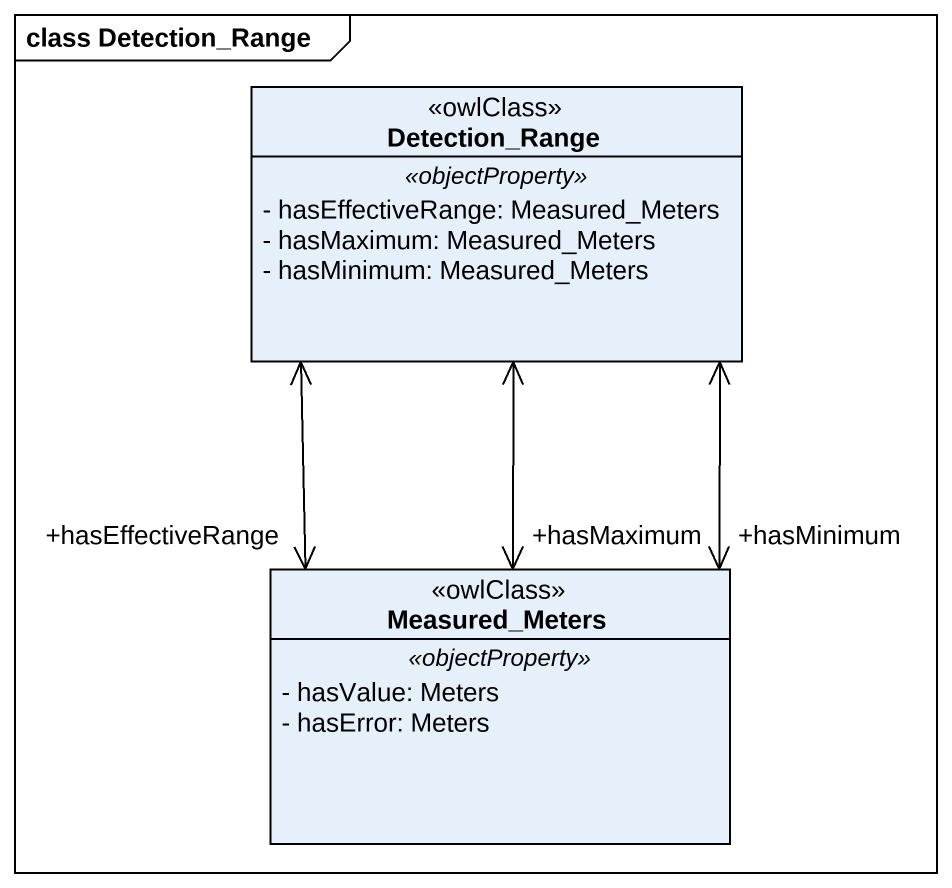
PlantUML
@startuml
mainframe class Detection_Range
hide circle
hide empty members
skinparam classAttributeIconSize 0
class Detection_Range <<owlClass>> {
  .. <<objectProperty>> ..
  - hasEffectiveRange: Measured_Meters
  - hasMaximum: Measured_Meters
  - hasMinimum: Measured_Meters
}
class Measured_Meters <<owlClass>> {
  .. <<objectProperty>> ..
  - hasValue: Meters
  - hasError: Meters
}
Detection_Range <--> "+hasMaximum" Measured_Meters
Detection_Range <--> "+hasMinimum" Measured_Meters
Detection_Range <--> "+hasEffectiveRange" Measured_Meters
@enduml
